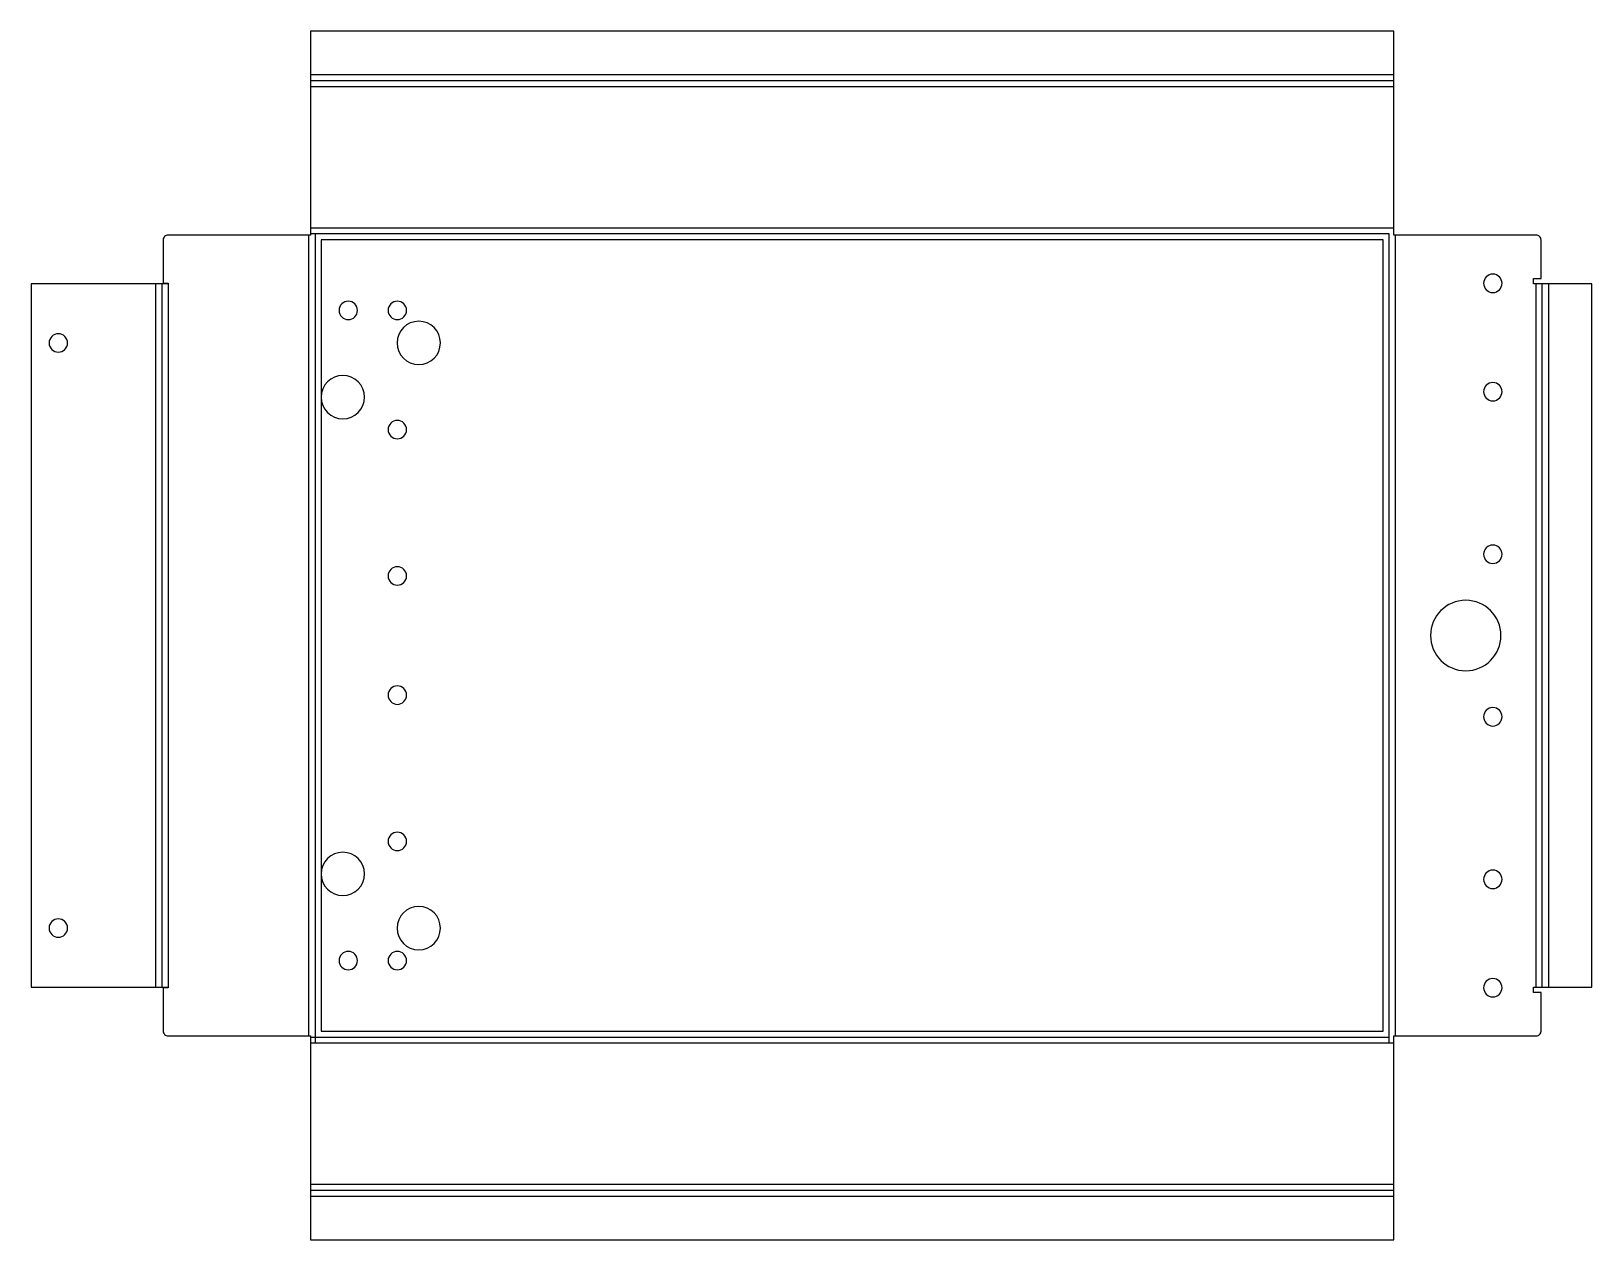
# Model space of a CAD drawing. Header units: millimetres. Extents: x -52 to 237, y 0 to 223.
import ezdxf

# ---------------------------------------------------------------- set-up
doc = ezdxf.new("R2010")
doc.units = ezdxf.units.MM

msp = doc.modelspace()

# ---------------------------------------------------------------- linework, layer by layer
at = {"layer": 'BEND'}
for p, q in [((199.98, 213.92), (0, 213.92)), ((199.12, 185.65), (0, 185.65)), ((0.86, 185.65), (0.86, 36.26)), ((199.12, 36.26), (199.12, 185.65)), ((-27.4, 176.42), (-27.4, 46.62)), ((227.38, 46.62), (227.38, 176.42)), ((0, 37.39), (199.12, 37.39)), ((0, 9.13), (199.98, 9.13))]:
    msp.add_line(p, q, dxfattribs=at)
at = {"layer": 'BEND_EXTENT'}
for p, q in [((0, 215.05), (199.98, 215.05)), ((199.98, 212.79), (0, 212.79)), ((-0.27, 37.62), (-0.27, 185.42)), ((0, 186.79), (199.98, 186.79)), ((200.25, 185.42), (200.25, 37.62)), ((-28.53, 46.62), (-28.53, 176.42)), ((-26.27, 176.42), (-26.27, 46.62)), ((226.25, 46.62), (226.25, 176.42)), ((228.51, 176.42), (228.51, 46.62)), ((199.98, 36.26), (0, 36.26)), ((0, 10.26), (199.98, 10.26)), ((199.98, 8), (0, 8))]:
    msp.add_line(p, q, dxfattribs=at)
msp.add_lwpolyline([(1.99, 184.52), (1.99, 155.52), (1.99, 67.52), (1.99, 38.52), (197.99, 38.52), (197.99, 184.52)], close=True, dxfattribs=at)
at = {"layer": 'INTERIOR_PROFILES', "extrusion": (0, 0, -1)}
for centre, radius in [((-218.25, 176.52), 1.7), ((-6.99, 171.52), 1.7), ((-16.04, 171.52), 1.7), ((46.53, 165.52), 1.7), ((-19.99, 165.52), 4), ((-5.99, 155.52), 4), ((-218.25, 156.52), 1.7), ((-16.04, 149.52), 1.7), ((-218.25, 126.52), 1.7), ((-16.04, 122.52), 1.7), ((-213.25, 111.52), 6.5), ((-16.04, 100.52), 1.7), ((-218.25, 96.52), 1.7), ((-16.04, 73.52), 1.7), ((-5.99, 67.52), 4), ((-218.25, 66.52), 1.7), ((-19.99, 57.52), 4), ((46.53, 57.52), 1.7), ((-6.99, 51.52), 1.7), ((-16.04, 51.52), 1.7), ((-218.25, 46.52), 1.7)]:
    msp.add_circle(centre, radius, dxfattribs=at)
at = {"layer": 'OUTER_PROFILES'}
msp.add_lwpolyline([(-26.27, 37.62), (0, 37.62), (0, 0), (199.98, 0), (199.98, 37.62), (226.25, 37.62, 0.414214), (227.15, 38.52), (227.15, 45.62), (225.75, 45.62), (225.75, 46.62), (236.51, 46.62), (236.51, 176.42), (225.75, 176.42), (225.75, 177.42), (227.15, 177.42), (227.15, 184.52, 0.414214), (226.25, 185.42), (199.98, 185.42), (199.98, 223.05), (0, 223.05), (0, 185.42), (-26.27, 185.42, 0.414214), (-27.17, 184.52), (-27.17, 176.52), (-26.27, 176.52), (-26.27, 176.42), (-51.53, 176.42), (-51.53, 46.62), (-26.27, 46.62), (-26.27, 46.52), (-27.17, 46.52), (-27.17, 38.52, 0.414214)], format="xyb", close=True, dxfattribs=at)

doc.saveas('drawing.dxf')
